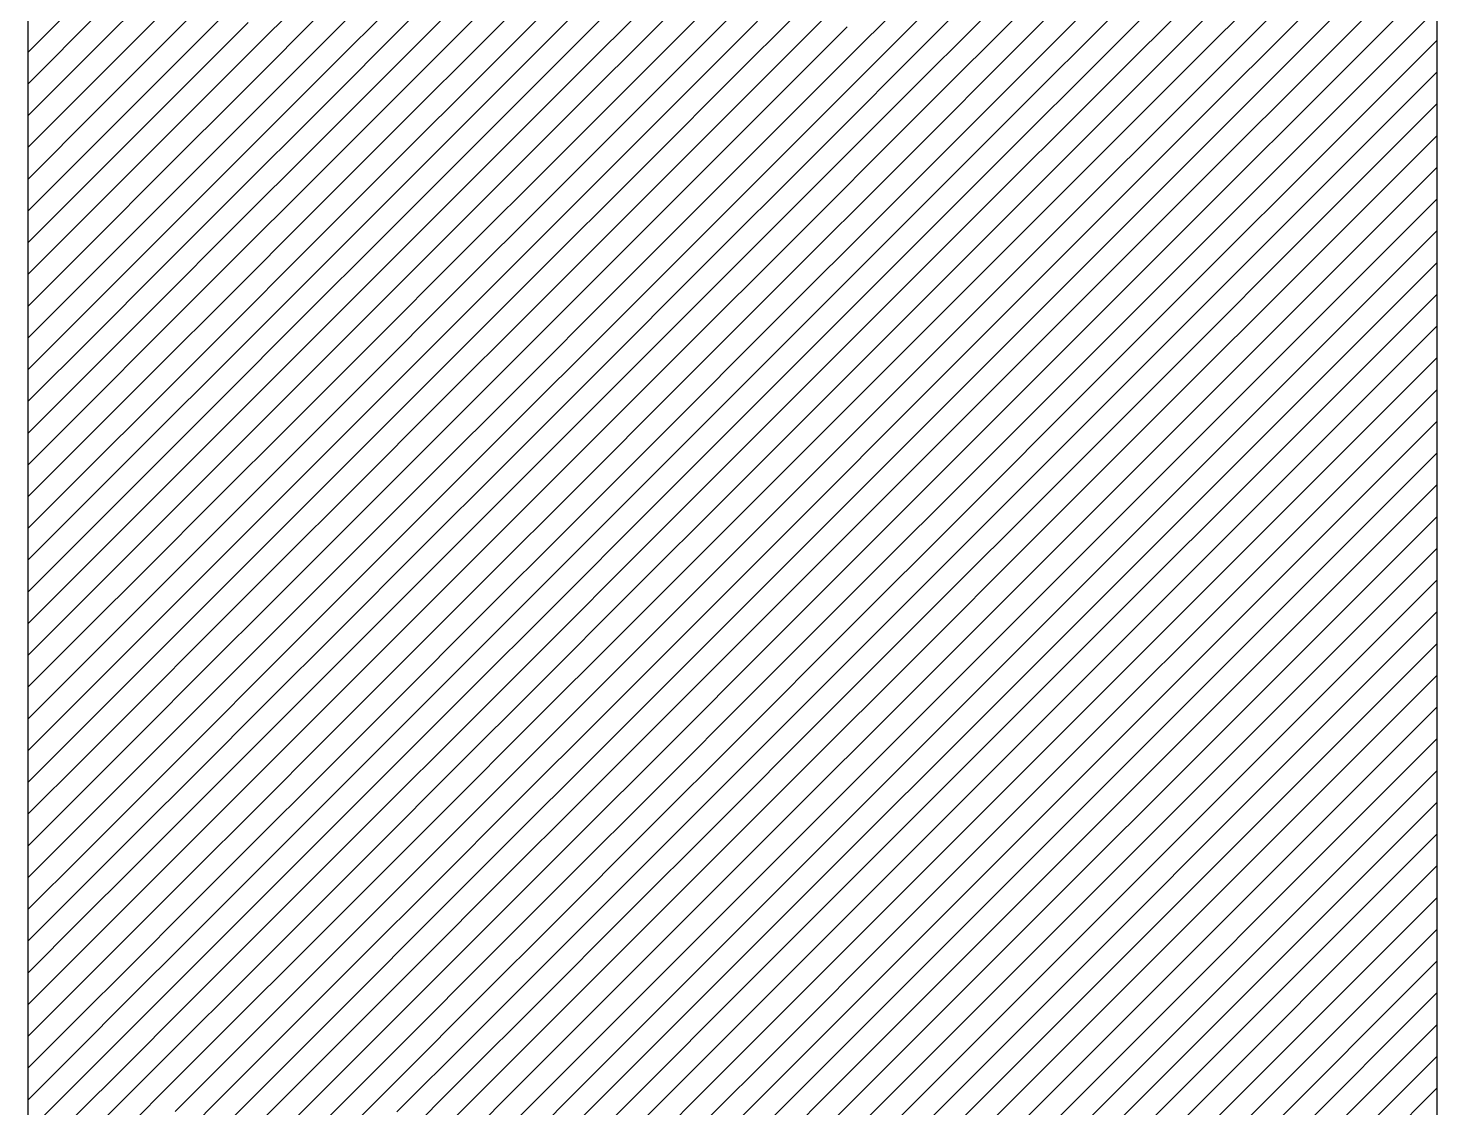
# Model space of a CAD drawing. Extents: x 0 to 13080, y 0 to 6750.
# Drawn here: x 12356.2 to 12379.73, y 1154.02 to 1172.06 of the extents above; entities that cross this region are included whole.
import ezdxf

# ---------------------------------------------------------------- set-up
doc = ezdxf.new("R2010")
doc.units = 0
doc.header["$MEASUREMENT"] = 0
doc.layers.add('MTH-CARIMBO-TXT1', color=1, linetype='CONTINUOUS')

msp = doc.modelspace()

# ---------------------------------------------------------------- linework, layer by layer
at = {"layer": 'MTH-CARIMBO-TXT1', "linetype": 'Continuous'}
for p, q in [((12376.039747, 1171.876193), (12379.725853, 1175.562299)), ((12375.737109, 1171.043225), (12379.725853, 1175.031969)), ((12375.434471, 1170.210258), (12379.725853, 1174.501639)), ((12372.928904, 1171.94733), (12375.2788, 1174.297227)), ((12374.478912, 1171.906348), (12376.947659, 1174.375096)), ((12371.394173, 1172.00359), (12373.630279, 1174.239697)), ((12375.131834, 1169.37729), (12379.725853, 1173.971309)), ((12363.951157, 1171.985195), (12365.675051, 1173.70909)), ((12365.354034, 1171.797082), (12367.165875, 1173.608923)), ((12361.17429, 1171.859979), (12362.714092, 1173.399781)), ((12366.781329, 1171.633387), (12368.684836, 1173.536894)), ((12368.231123, 1171.492191), (12370.230616, 1173.491683)), ((12369.701509, 1171.371586), (12371.801776, 1173.471854)), ((12371.190371, 1171.269459), (12373.396487, 1173.475575)), ((12372.695112, 1171.183208), (12375.012171, 1173.500268)), ((12374.212282, 1171.109389), (12376.645022, 1173.542128)), ((12374.829196, 1168.544322), (12379.725853, 1173.440979)), ((12358.583963, 1171.921302), (12359.950178, 1173.287518)), ((12362.505172, 1171.599871), (12364.126237, 1173.220935)), ((12356.198503, 1171.657162), (12357.381154, 1172.839813)), ((12357.358091, 1171.756091), (12358.632369, 1173.030368)), ((12359.835985, 1171.582334), (12361.280655, 1173.027004)), ((12363.863616, 1171.367325), (12365.568045, 1173.071754)), ((12365.247028, 1171.159746), (12367.037693, 1172.950411)), ((12366.653148, 1170.974875), (12368.533598, 1172.855326)), ((12374.526559, 1167.711355), (12379.725853, 1172.910648)), ((12358.55976, 1171.366769), (12359.912114, 1172.719123)), ((12361.121108, 1171.276467), (12362.644452, 1172.799811)), ((12368.079886, 1170.810623), (12370.054247, 1172.784984)), ((12369.52514, 1170.664887), (12371.597975, 1172.737722)), ((12370.98657, 1170.535327), (12373.162696, 1172.711452)), ((12372.46132, 1170.419086), (12374.745541, 1172.703308)), ((12373.945653, 1170.312429), (12376.342384, 1172.709161)), ((12357.34656, 1171.214229), (12358.608166, 1172.475835)), ((12359.79792, 1171.013939), (12361.227473, 1172.443492)), ((12362.435533, 1170.999901), (12364.038697, 1172.603065)), ((12363.776076, 1170.749454), (12365.46104, 1172.434418)), ((12374.223921, 1166.878387), (12379.725853, 1172.380318)), ((12356.198503, 1171.126832), (12357.369623, 1172.297952)), ((12358.535557, 1170.812236), (12359.874049, 1172.150728)), ((12361.067926, 1170.692955), (12362.574812, 1172.199841)), ((12365.140022, 1170.52241), (12366.909511, 1172.291899)), ((12366.524966, 1170.316363), (12368.382361, 1172.173758)), ((12357.335029, 1170.672368), (12358.583963, 1171.921302)), ((12362.365893, 1170.399931), (12363.951157, 1171.985195)), ((12367.928648, 1170.129055), (12369.877878, 1172.078285)), ((12369.34877, 1169.958188), (12371.394173, 1172.00359)), ((12370.782768, 1169.801195), (12372.928904, 1171.94733)), ((12372.227528, 1169.654964), (12374.478912, 1171.906348)), ((12356.198503, 1170.596502), (12357.358091, 1171.756091)), ((12359.759856, 1170.445545), (12361.17429, 1171.859979)), ((12363.688536, 1170.131584), (12365.354034, 1171.797082)), ((12373.679023, 1169.515469), (12376.039747, 1171.876193)), ((12373.921284, 1166.045419), (12379.725853, 1171.849988)), ((12358.511354, 1170.257703), (12359.835985, 1171.582334)), ((12361.014744, 1170.109442), (12362.505172, 1171.599871)), ((12365.033016, 1169.885074), (12366.781329, 1171.633387)), ((12366.396784, 1169.657851), (12368.231123, 1171.492191)), ((12356.198503, 1170.066172), (12357.34656, 1171.214229)), ((12357.323498, 1170.130507), (12358.55976, 1171.366769)), ((12359.721792, 1169.87715), (12361.121108, 1171.276467)), ((12362.296253, 1169.799961), (12363.863616, 1171.367325)), ((12367.777411, 1169.447488), (12369.701509, 1171.371586)), ((12369.172401, 1169.251488), (12371.190371, 1171.269459)), ((12373.618646, 1165.212452), (12379.725853, 1171.319658)), ((12358.487152, 1169.70317), (12359.79792, 1171.013939)), ((12360.961561, 1169.52593), (12362.435533, 1170.999901)), ((12363.600996, 1169.513714), (12365.247028, 1171.159746)), ((12364.926011, 1169.247738), (12366.653148, 1170.974875)), ((12370.578967, 1169.067063), (12372.695112, 1171.183208)), ((12371.993736, 1168.890842), (12374.212282, 1171.109389)), ((12373.412393, 1168.71851), (12375.737109, 1171.043225)), ((12357.311967, 1169.588646), (12358.535557, 1170.812236)), ((12362.226613, 1169.199991), (12363.776076, 1170.749454)), ((12366.268602, 1168.99934), (12368.079886, 1170.810623)), ((12373.316008, 1164.379484), (12379.725853, 1170.789328)), ((12356.198503, 1169.535842), (12357.335029, 1170.672368)), ((12359.683727, 1169.308756), (12361.067926, 1170.692955)), ((12363.513456, 1168.895843), (12365.140022, 1170.52241)), ((12367.626173, 1168.76592), (12369.52514, 1170.664887)), ((12368.996032, 1168.544789), (12370.98657, 1170.535327)), ((12357.300435, 1169.046784), (12358.511354, 1170.257703)), ((12358.462949, 1169.148637), (12359.759856, 1170.445545)), ((12360.908379, 1168.942418), (12362.365893, 1170.399931)), ((12364.819005, 1168.610403), (12366.524966, 1170.316363)), ((12370.375165, 1168.332932), (12372.46132, 1170.419086)), ((12371.759944, 1168.12672), (12373.945653, 1170.312429)), ((12373.013371, 1163.546516), (12379.725853, 1170.258998)), ((12356.198503, 1169.005512), (12357.323498, 1170.130507)), ((12359.645663, 1168.740361), (12361.014744, 1170.109442)), ((12362.156973, 1168.600021), (12363.688536, 1170.131584)), ((12366.14042, 1168.340828), (12367.928648, 1170.129055)), ((12373.145764, 1167.92155), (12375.434471, 1170.210258)), ((12358.438746, 1168.594105), (12359.721792, 1169.87715)), ((12360.855197, 1168.358905), (12362.296253, 1169.799961)), ((12363.425915, 1168.277973), (12365.033016, 1169.885074)), ((12367.474935, 1168.084353), (12369.34877, 1169.958188)), ((12368.819663, 1167.83809), (12370.782768, 1169.801195)), ((12356.198503, 1168.475182), (12357.311967, 1169.588646)), ((12357.288904, 1168.504923), (12358.487152, 1169.70317)), ((12364.711999, 1167.973067), (12366.396784, 1169.657851)), ((12370.171363, 1167.5988), (12372.227528, 1169.654964)), ((12372.710733, 1162.713549), (12379.725853, 1169.728668)), ((12359.607598, 1168.171966), (12360.961561, 1169.52593)), ((12362.087333, 1168.000051), (12363.600996, 1169.513714)), ((12366.012239, 1167.682316), (12367.777411, 1169.447488)), ((12371.526152, 1167.362598), (12373.679023, 1169.515469)), ((12372.879134, 1167.12459), (12375.131834, 1169.37729)), ((12357.277373, 1167.963062), (12358.462949, 1169.148637)), ((12358.414543, 1168.039572), (12359.683727, 1169.308756)), ((12360.802015, 1167.775393), (12362.226613, 1169.199991)), ((12363.338375, 1167.660103), (12364.926011, 1169.247738)), ((12367.323698, 1167.402785), (12369.172401, 1169.251488)), ((12372.408096, 1161.880581), (12379.725853, 1169.198338)), ((12356.198503, 1167.944851), (12357.300435, 1169.046784)), ((12359.569534, 1167.603572), (12360.908379, 1168.942418)), ((12362.017693, 1167.400081), (12363.513456, 1168.895843)), ((12364.604993, 1167.335731), (12366.268602, 1168.99934)), ((12368.643294, 1167.131391), (12370.578967, 1169.067063)), ((12369.967562, 1166.864668), (12371.993736, 1168.890842)), ((12358.39034, 1167.485039), (12359.645663, 1168.740361)), ((12363.250835, 1167.042233), (12364.819005, 1168.610403)), ((12365.884057, 1167.023804), (12367.626173, 1168.76592)), ((12371.29236, 1166.598476), (12373.412393, 1168.71851)), ((12372.105458, 1161.047613), (12379.725853, 1168.668008)), ((12356.198503, 1167.414521), (12357.288904, 1168.504923)), ((12357.265842, 1167.421201), (12358.438746, 1168.594105)), ((12360.748832, 1167.191881), (12362.156973, 1168.600021)), ((12367.17246, 1166.721217), (12368.996032, 1168.544789)), ((12372.612505, 1166.327631), (12374.829196, 1168.544322)), ((12358.366137, 1166.930506), (12359.607598, 1168.171966)), ((12359.531469, 1167.035177), (12360.855197, 1168.358905)), ((12361.948053, 1166.800111), (12363.425915, 1168.277973)), ((12364.497987, 1166.698395), (12366.14042, 1168.340828)), ((12368.466925, 1166.424692), (12370.375165, 1168.332932)), ((12371.802821, 1160.214646), (12379.725853, 1168.137678)), ((12356.198503, 1166.884191), (12357.277373, 1167.963062)), ((12357.254311, 1166.879339), (12358.414543, 1168.039572)), ((12360.69565, 1166.608368), (12362.087333, 1168.000051)), ((12363.163295, 1166.424362), (12364.711999, 1167.973067)), ((12365.755875, 1166.365292), (12367.474935, 1168.084353)), ((12369.76376, 1166.130536), (12371.759944, 1168.12672)), ((12371.058568, 1165.834354), (12373.145764, 1167.92155)), ((12359.493405, 1166.466783), (12360.802015, 1167.775393)), ((12364.390982, 1166.061059), (12366.012239, 1167.682316)), ((12367.021223, 1166.03965), (12368.819663, 1167.83809)), ((12372.345875, 1165.530671), (12374.526559, 1167.711355)), ((12357.24278, 1166.337478), (12358.39034, 1167.485039)), ((12358.341934, 1166.375973), (12359.569534, 1167.603572)), ((12361.878413, 1166.200141), (12363.338375, 1167.660103)), ((12368.290556, 1165.717993), (12370.171363, 1167.5988)), ((12371.500183, 1159.381678), (12379.725853, 1167.607348)), ((12356.198503, 1166.353861), (12357.265842, 1167.421201)), ((12359.45534, 1165.898388), (12360.748832, 1167.191881)), ((12360.642468, 1166.024856), (12362.017693, 1167.400081)), ((12363.075755, 1165.806492), (12364.604993, 1167.335731)), ((12365.627693, 1165.70678), (12367.323698, 1167.402785)), ((12369.559958, 1165.396405), (12371.526152, 1167.362598)), ((12358.317732, 1165.82144), (12359.531469, 1167.035177)), ((12361.808773, 1165.60017), (12363.250835, 1167.042233)), ((12364.283976, 1165.423723), (12365.884057, 1167.023804)), ((12366.869985, 1165.358082), (12368.643294, 1167.131391)), ((12370.824776, 1165.070232), (12372.879134, 1167.12459)), ((12371.197545, 1158.54871), (12379.725853, 1167.077017)), ((12356.198503, 1165.823531), (12357.254311, 1166.879339)), ((12357.231248, 1165.795617), (12358.366137, 1166.930506)), ((12360.589286, 1165.441344), (12361.948053, 1166.800111)), ((12368.114187, 1165.011293), (12369.967562, 1166.864668)), ((12372.079246, 1164.733711), (12374.223921, 1166.878387)), ((12359.417276, 1165.329994), (12360.69565, 1166.608368)), ((12362.988214, 1165.188622), (12364.497987, 1166.698395)), ((12365.499511, 1165.048268), (12367.17246, 1166.721217)), ((12369.356157, 1164.662273), (12371.29236, 1166.598476)), ((12370.894908, 1157.715743), (12379.725853, 1166.546687)), ((12356.198503, 1165.293201), (12357.24278, 1166.337478)), ((12357.219717, 1165.253755), (12358.341934, 1166.375973)), ((12358.293529, 1165.266907), (12359.493405, 1166.466783)), ((12361.739133, 1165.0002), (12363.163295, 1166.424362)), ((12364.17697, 1164.786387), (12365.755875, 1166.365292)), ((12366.718748, 1164.676515), (12368.466925, 1166.424692)), ((12370.590984, 1164.30611), (12372.612505, 1166.327631)), ((12359.379211, 1164.761599), (12360.642468, 1166.024856)), ((12360.536103, 1164.857831), (12361.878413, 1166.200141)), ((12362.900674, 1164.570751), (12364.390982, 1166.061059)), ((12365.37133, 1164.389756), (12367.021223, 1166.03965)), ((12367.937818, 1164.304594), (12369.76376, 1166.130536)), ((12370.59227, 1156.882775), (12379.725853, 1166.016357)), ((12371.812616, 1163.936752), (12373.921284, 1166.045419)), ((12356.198503, 1164.762871), (12357.231248, 1165.795617)), ((12357.208186, 1164.711894), (12358.317732, 1165.82144)), ((12358.269326, 1164.712374), (12359.45534, 1165.898388)), ((12361.669493, 1164.40023), (12363.075755, 1165.806492)), ((12369.152355, 1163.928141), (12371.058568, 1165.834354)), ((12360.482921, 1164.274319), (12361.808773, 1165.60017)), ((12364.069964, 1164.149051), (12365.627693, 1165.70678)), ((12366.56751, 1163.994947), (12368.290556, 1165.717993)), ((12358.245123, 1164.157841), (12359.417276, 1165.329994)), ((12359.341147, 1164.193205), (12360.589286, 1165.441344)), ((12362.813134, 1163.952881), (12364.283976, 1165.423723)), ((12365.243148, 1163.731245), (12366.869985, 1165.358082)), ((12367.761449, 1163.597895), (12369.559958, 1165.396405)), ((12370.289633, 1156.049807), (12379.725853, 1165.486027)), ((12370.357192, 1163.541988), (12372.345875, 1165.530671)), ((12356.198503, 1164.232541), (12357.219717, 1165.253755)), ((12357.196655, 1164.170033), (12358.293529, 1165.266907)), ((12361.599853, 1163.80026), (12362.988214, 1165.188622)), ((12371.545986, 1163.139792), (12373.618646, 1165.212452)), ((12359.303082, 1163.62481), (12360.536103, 1164.857831)), ((12360.429739, 1163.690807), (12361.739133, 1165.0002)), ((12363.962958, 1163.511715), (12365.499511, 1165.048268)), ((12366.416273, 1163.313379), (12368.114187, 1165.011293)), ((12368.948553, 1163.194009), (12370.824776, 1165.070232)), ((12369.986995, 1155.21684), (12379.725853, 1164.955697)), ((12356.198503, 1163.702211), (12357.208186, 1164.711894)), ((12357.185124, 1163.628172), (12358.269326, 1164.712374)), ((12358.22092, 1163.603308), (12359.379211, 1164.761599)), ((12362.725594, 1163.335011), (12364.17697, 1164.786387)), ((12365.114966, 1163.072733), (12366.718748, 1164.676515)), ((12367.58508, 1162.891196), (12369.356157, 1164.662273)), ((12370.123401, 1162.777866), (12372.079246, 1164.733711)), ((12360.376557, 1163.107294), (12361.669493, 1164.40023)), ((12361.530213, 1163.20029), (12362.900674, 1164.570751)), ((12363.855953, 1162.87438), (12365.37133, 1164.389756)), ((12369.684358, 1154.383872), (12379.725853, 1164.425367)), ((12371.279357, 1162.342832), (12373.316008, 1164.379484)), ((12356.198503, 1163.171881), (12357.196655, 1164.170033)), ((12357.173592, 1163.08631), (12358.245123, 1164.157841)), ((12358.196717, 1163.048775), (12359.341147, 1164.193205)), ((12359.265018, 1163.056415), (12360.482921, 1164.274319)), ((12362.638054, 1162.717141), (12364.069964, 1164.149051)), ((12366.265035, 1162.631812), (12367.937818, 1164.304594)), ((12368.744752, 1162.459878), (12370.590984, 1164.30611)), ((12361.460573, 1162.60032), (12362.813134, 1163.952881)), ((12364.986784, 1162.414221), (12366.56751, 1163.994947)), ((12367.408711, 1162.184497), (12369.152355, 1163.928141)), ((12369.889609, 1162.013744), (12371.812616, 1163.936752)), ((12359.226953, 1162.488021), (12360.429739, 1163.690807)), ((12360.323375, 1162.523782), (12361.599853, 1163.80026)), ((12363.748947, 1162.237044), (12365.243148, 1163.731245)), ((12369.38172, 1153.550905), (12379.725853, 1163.895037)), ((12356.198503, 1162.641551), (12357.185124, 1163.628172)), ((12357.162061, 1162.544449), (12358.22092, 1163.603308)), ((12358.172514, 1162.494242), (12359.303082, 1163.62481)), ((12362.550513, 1162.09927), (12363.962958, 1163.511715)), ((12366.113798, 1161.950244), (12367.761449, 1163.597895)), ((12368.54095, 1161.725746), (12370.357192, 1163.541988)), ((12371.012727, 1161.545873), (12373.013371, 1163.546516)), ((12360.270192, 1161.94027), (12361.530213, 1163.20029)), ((12361.390933, 1162.00035), (12362.725594, 1163.335011)), ((12364.858602, 1161.755709), (12366.416273, 1163.313379)), ((12367.232342, 1161.477798), (12368.948553, 1163.194009)), ((12369.079083, 1152.717937), (12379.725853, 1163.364707)), ((12356.198503, 1162.11122), (12357.173592, 1163.08631)), ((12357.15053, 1162.002588), (12358.196717, 1163.048775)), ((12358.148311, 1161.939709), (12359.265018, 1163.056415)), ((12359.188889, 1161.919626), (12360.376557, 1163.107294)), ((12363.641941, 1161.599708), (12365.114966, 1163.072733)), ((12369.655817, 1161.249622), (12371.545986, 1163.139792)), ((12362.462973, 1161.4814), (12363.855953, 1162.87438)), ((12365.96256, 1161.268676), (12367.58508, 1162.891196)), ((12368.337148, 1160.991614), (12370.123401, 1162.777866)), ((12368.776445, 1151.884969), (12379.725853, 1162.834377)), ((12356.198503, 1161.58089), (12357.162061, 1162.544449)), ((12357.138999, 1161.460727), (12358.172514, 1162.494242)), ((12358.124109, 1161.385176), (12359.226953, 1162.488021)), ((12359.150824, 1161.351232), (12360.323375, 1162.523782)), ((12360.21701, 1161.356757), (12361.460573, 1162.60032)), ((12361.321293, 1161.40038), (12362.638054, 1162.717141)), ((12364.730421, 1161.097197), (12366.265035, 1162.631812)), ((12370.746098, 1160.748913), (12372.710733, 1162.713549)), ((12363.534935, 1160.962372), (12364.986784, 1162.414221)), ((12367.055972, 1160.771098), (12368.744752, 1162.459878)), ((12368.473807, 1151.052002), (12379.725853, 1162.304047)), ((12369.422025, 1160.4855), (12371.279357, 1162.342832)), ((12361.251653, 1160.80041), (12362.550513, 1162.09927)), ((12362.375433, 1160.86353), (12363.748947, 1162.237044)), ((12365.811323, 1160.587109), (12367.408711, 1162.184497)), ((12356.198503, 1161.05056), (12357.15053, 1162.002588)), ((12357.127468, 1160.918865), (12358.148311, 1161.939709)), ((12358.099906, 1160.830643), (12359.188889, 1161.919626)), ((12359.11276, 1160.782837), (12360.270192, 1161.94027)), ((12360.163828, 1160.773245), (12361.390933, 1162.00035)), ((12364.602239, 1160.438685), (12366.113798, 1161.950244)), ((12368.133347, 1160.257482), (12369.889609, 1162.013744)), ((12370.479468, 1159.951954), (12372.408096, 1161.880581)), ((12362.287893, 1160.245659), (12363.641941, 1161.599708)), ((12363.427929, 1160.325036), (12364.858602, 1161.755709)), ((12366.879603, 1160.064399), (12368.54095, 1161.725746)), ((12368.17117, 1150.219034), (12379.725853, 1161.773717)), ((12369.188233, 1159.721378), (12371.012727, 1161.545873)), ((12356.198503, 1160.52023), (12357.138999, 1161.460727)), ((12357.115936, 1160.377004), (12358.124109, 1161.385176)), ((12358.075703, 1160.27611), (12359.150824, 1161.351232)), ((12359.074695, 1160.214443), (12360.21701, 1161.356757)), ((12360.110646, 1160.189733), (12361.321293, 1161.40038)), ((12361.182013, 1160.20044), (12362.462973, 1161.4814)), ((12365.660085, 1159.905541), (12367.232342, 1161.477798)), ((12363.320924, 1159.6877), (12364.730421, 1161.097197)), ((12364.474057, 1159.780173), (12365.96256, 1161.268676)), ((12367.868532, 1149.386066), (12379.725853, 1161.243387)), ((12367.929545, 1159.523351), (12369.655817, 1161.249622)), ((12356.198503, 1159.9899), (12357.127468, 1160.918865)), ((12361.112373, 1159.60047), (12362.375433, 1160.86353)), ((12362.200353, 1159.627789), (12363.534935, 1160.962372)), ((12366.703234, 1159.3577), (12368.337148, 1160.991614)), ((12370.212839, 1159.154994), (12372.105458, 1161.047613)), ((12357.104405, 1159.835143), (12358.099906, 1160.830643)), ((12358.0515, 1159.721577), (12359.11276, 1160.782837)), ((12359.036631, 1159.646048), (12360.163828, 1160.773245)), ((12360.057463, 1159.60622), (12361.251653, 1160.80041)), ((12365.508848, 1159.223974), (12367.055972, 1160.771098)), ((12367.565895, 1148.553099), (12379.725853, 1160.713056)), ((12368.954441, 1158.957256), (12370.746098, 1160.748913)), ((12356.198503, 1159.45957), (12357.115936, 1160.377004)), ((12363.213918, 1159.050364), (12364.602239, 1160.438685)), ((12364.345875, 1159.121661), (12365.811323, 1160.587109)), ((12367.725743, 1158.789219), (12369.422025, 1160.4855)), ((12357.092874, 1159.293281), (12358.075703, 1160.27611)), ((12358.027297, 1159.167044), (12359.074695, 1160.214443)), ((12358.998566, 1159.077653), (12360.110646, 1160.189733)), ((12360.004281, 1159.022708), (12361.182013, 1160.20044)), ((12361.042733, 1159.0005), (12362.287893, 1160.245659)), ((12362.112812, 1159.009919), (12363.427929, 1160.325036)), ((12366.526865, 1158.651001), (12368.133347, 1160.257482)), ((12367.263257, 1147.720131), (12379.725853, 1160.182726)), ((12369.946209, 1158.358034), (12371.802821, 1160.214646)), ((12364.217693, 1158.463149), (12365.660085, 1159.905541)), ((12365.35761, 1158.542406), (12366.879603, 1160.064399)), ((12368.720649, 1158.193134), (12370.479468, 1159.951954)), ((12356.198503, 1158.92924), (12357.104405, 1159.835143)), ((12357.081343, 1158.75142), (12358.0515, 1159.721577)), ((12362.025272, 1158.392049), (12363.320924, 1159.6877)), ((12363.106912, 1158.413028), (12364.474057, 1159.780173)), ((12367.521942, 1158.055087), (12369.188233, 1159.721378)), ((12358.003094, 1158.612511), (12359.036631, 1159.646048)), ((12358.960502, 1158.509259), (12360.057463, 1159.60622)), ((12359.951099, 1158.439196), (12361.112373, 1159.60047)), ((12360.973093, 1158.40053), (12362.200353, 1159.627789)), ((12366.350496, 1157.944302), (12367.929545, 1159.523351)), ((12366.96062, 1146.887163), (12379.725853, 1159.652396)), ((12356.198503, 1158.39891), (12357.092874, 1159.293281)), ((12364.089512, 1157.804638), (12365.508848, 1159.223974)), ((12365.206372, 1157.860838), (12366.703234, 1159.3577)), ((12369.67958, 1157.561075), (12371.500183, 1159.381678)), ((12357.069812, 1158.209559), (12358.027297, 1159.167044)), ((12357.978891, 1158.057978), (12358.998566, 1159.077653)), ((12358.922437, 1157.940864), (12360.004281, 1159.022708)), ((12359.897917, 1157.855683), (12361.042733, 1159.0005)), ((12360.903453, 1157.80056), (12362.112812, 1159.009919)), ((12361.937732, 1157.774178), (12363.213918, 1159.050364)), ((12362.999906, 1157.775692), (12364.345875, 1159.121661)), ((12366.657982, 1146.054196), (12379.725853, 1159.122066)), ((12368.486857, 1157.429012), (12370.212839, 1159.154994)), ((12356.198503, 1157.86858), (12357.081343, 1158.75142)), ((12366.174127, 1157.237603), (12367.725743, 1158.789219)), ((12367.31814, 1157.320955), (12368.954441, 1158.957256)), ((12357.05828, 1157.667698), (12358.003094, 1158.612511)), ((12357.954689, 1157.503445), (12358.960502, 1158.509259)), ((12363.96133, 1157.146126), (12365.35761, 1158.542406)), ((12365.055135, 1157.179271), (12366.526865, 1158.651001)), ((12366.355344, 1145.221228), (12379.725853, 1158.591736)), ((12369.41295, 1156.764115), (12371.197545, 1158.54871)), ((12358.884373, 1157.37247), (12359.951099, 1158.439196)), ((12359.844734, 1157.272171), (12360.973093, 1158.40053)), ((12360.833813, 1157.20059), (12362.025272, 1158.392049)), ((12361.850192, 1157.156308), (12363.106912, 1158.413028)), ((12362.8929, 1157.138357), (12364.217693, 1158.463149)), ((12368.253065, 1156.66489), (12369.946209, 1158.358034)), ((12356.198503, 1157.33825), (12357.069812, 1158.209559)), ((12357.046749, 1157.125836), (12357.978891, 1158.057978)), ((12365.997758, 1156.530903), (12367.521942, 1158.055087)), ((12366.052707, 1144.38826), (12379.725853, 1158.061406)), ((12367.114338, 1156.586824), (12368.720649, 1158.193134)), ((12357.930486, 1156.948913), (12358.922437, 1157.940864)), ((12358.846309, 1156.804075), (12359.897917, 1157.855683)), ((12359.791552, 1156.688659), (12360.903453, 1157.80056)), ((12362.785895, 1156.501021), (12364.089512, 1157.804638)), ((12363.833148, 1156.487614), (12365.206372, 1157.860838)), ((12364.903897, 1156.497703), (12366.350496, 1157.944302)), ((12356.198503, 1156.80792), (12357.05828, 1157.667698)), ((12360.764173, 1156.60062), (12361.937732, 1157.774178)), ((12361.762652, 1156.538438), (12362.999906, 1157.775692)), ((12368.019273, 1155.900768), (12369.67958, 1157.561075)), ((12369.14632, 1155.967155), (12370.894908, 1157.715743)), ((12357.035218, 1156.583975), (12357.954689, 1157.503445)), ((12357.906283, 1156.39438), (12358.884373, 1157.37247)), ((12365.750069, 1143.555293), (12379.725853, 1157.531076)), ((12365.821389, 1155.824204), (12367.31814, 1157.320955)), ((12366.910537, 1155.852692), (12368.486857, 1157.429012)), ((12356.198503, 1156.27759), (12357.046749, 1157.125836)), ((12358.808244, 1156.235681), (12359.844734, 1157.272171)), ((12359.73837, 1156.105146), (12360.833813, 1157.20059)), ((12360.694533, 1156.00065), (12361.850192, 1157.156308)), ((12361.675111, 1155.920567), (12362.8929, 1157.138357)), ((12362.678889, 1155.863685), (12363.96133, 1157.146126)), ((12363.704966, 1155.829102), (12365.055135, 1157.179271)), ((12364.75266, 1155.816135), (12366.174127, 1157.237603)), ((12357.023687, 1156.042114), (12357.930486, 1156.948913)), ((12365.447432, 1142.722325), (12379.725853, 1157.000746)), ((12368.879691, 1155.170196), (12370.59227, 1156.882775)), ((12357.88208, 1155.839847), (12358.846309, 1156.804075)), ((12358.77018, 1155.667286), (12359.791552, 1156.688659)), ((12366.706735, 1155.11856), (12368.253065, 1156.66489)), ((12367.785481, 1155.136646), (12369.41295, 1156.764115)), ((12356.198503, 1155.747259), (12357.035218, 1156.583975)), ((12357.012156, 1155.500252), (12357.906283, 1156.39438)), ((12359.685188, 1155.521634), (12360.764173, 1156.60062)), ((12360.624893, 1155.40068), (12361.762652, 1156.538438)), ((12361.587571, 1155.302697), (12362.785895, 1156.501021)), ((12362.571883, 1155.226349), (12363.833148, 1156.487614)), ((12363.576784, 1155.17059), (12364.903897, 1156.497703)), ((12364.601422, 1155.134568), (12365.997758, 1156.530903)), ((12365.144794, 1141.889357), (12379.725853, 1156.470416)), ((12365.64502, 1155.117505), (12367.114338, 1156.586824)), ((12357.857877, 1155.285314), (12358.808244, 1156.235681)), ((12356.198503, 1155.216929), (12357.023687, 1156.042114)), ((12358.732115, 1155.098892), (12359.73837, 1156.105146)), ((12359.632005, 1154.938122), (12360.694533, 1156.00065)), ((12360.555254, 1154.80071), (12361.675111, 1155.920567)), ((12364.842157, 1141.05639), (12379.725853, 1155.940086)), ((12366.502933, 1154.384428), (12368.019273, 1155.900768)), ((12367.551689, 1154.372524), (12369.14632, 1155.967155)), ((12368.613061, 1154.373236), (12370.289633, 1156.049807)), ((12357.000625, 1154.958391), (12357.88208, 1155.839847)), ((12357.833674, 1154.730781), (12358.77018, 1155.667286)), ((12361.500031, 1154.684827), (12362.678889, 1155.863685)), ((12362.464877, 1154.589013), (12363.704966, 1155.829102)), ((12363.448603, 1154.512078), (12364.75266, 1155.816135)), ((12364.450185, 1154.453), (12365.821389, 1155.824204)), ((12365.468651, 1154.410806), (12366.910537, 1155.852692)), ((12356.198503, 1154.686599), (12357.012156, 1155.500252)), ((12358.694051, 1154.530497), (12359.685188, 1155.521634)), ((12356.989093, 1154.41653), (12357.857877, 1155.285314)), ((12359.578823, 1154.354609), (12360.624893, 1155.40068)), ((12360.485614, 1154.20074), (12361.587571, 1155.302697)), ((12361.412491, 1154.066957), (12362.571883, 1155.226349)), ((12364.539519, 1140.223422), (12379.725853, 1155.409756)), ((12368.346432, 1153.576276), (12369.986995, 1155.21684)), ((12356.198503, 1154.156269), (12357.000625, 1154.958391)), ((12357.809471, 1154.176248), (12358.732115, 1155.098892)), ((12362.357871, 1153.951677), (12363.576784, 1155.17059)), ((12363.320421, 1153.853566), (12364.601422, 1155.134568)), ((12364.298947, 1153.771433), (12365.64502, 1155.117505)), ((12365.292282, 1153.704107), (12366.706735, 1155.11856)), ((12366.299132, 1153.650297), (12367.785481, 1155.136646)), ((12367.317898, 1153.608402), (12368.879691, 1155.170196)), ((12356.977562, 1153.874669), (12357.833674, 1154.730781)), ((12358.655986, 1153.962102), (12359.632005, 1154.938122)), ((12359.525641, 1153.771097), (12360.555254, 1154.80071)), ((12364.236881, 1139.390454), (12379.725853, 1154.879426)), ((12357.785268, 1153.621715), (12358.694051, 1154.530497)), ((12360.415974, 1153.600769), (12361.500031, 1154.684827)), ((12361.324951, 1153.449086), (12362.464877, 1154.589013)), ((12362.250866, 1153.314341), (12363.448603, 1154.512078)), ((12356.198503, 1153.625939), (12356.989093, 1154.41653)), ((12358.617922, 1153.393708), (12359.578823, 1154.354609)), ((12363.192239, 1153.195054), (12364.450185, 1154.453)), ((12363.934244, 1138.557487), (12379.725853, 1154.349095)), ((12364.14771, 1153.089865), (12365.468651, 1154.410806)), ((12365.115913, 1152.997408), (12366.502933, 1154.384428)), ((12366.09533, 1152.916165), (12367.551689, 1154.372524)), ((12367.084106, 1152.84428), (12368.613061, 1154.373236)), ((12368.079802, 1152.779317), (12369.684358, 1154.383872)), ((12356.966031, 1153.332807), (12357.809471, 1154.176248)), ((12359.472459, 1153.187585), (12360.485614, 1154.20074)), ((12360.346334, 1153.000799), (12361.412491, 1154.066957))]:
    msp.add_line(p, q, dxfattribs=at)
msp.add_lwpolyline([(12356.198503, 1117.265939), (12356.198503, 1180.484627), (12357.569777, 1181.703369), (12359.057745, 1182.77653), (12360.647018, 1183.693011), (12362.321157, 1184.443332), (12364.062848, 1185.019733), (12365.854076, 1185.416252), (12367.676314, 1185.628788), (12369.510716, 1185.655142), (12371.338308, 1185.495043), (12373.140188, 1185.150147), (12374.897719, 1184.624019), (12376.592723, 1183.922102), (12378.207668, 1183.051657), (12379.725853, 1182.021685), (12379.725853, 1139.835352), (12358.337353, 1112.417879), (12357.419289, 1113.426558), (12356.737885, 1114.608066), (12356.324596, 1115.907861), (12356.198503, 1117.265939)], dxfattribs=at)

doc.saveas('drawing.dxf')
